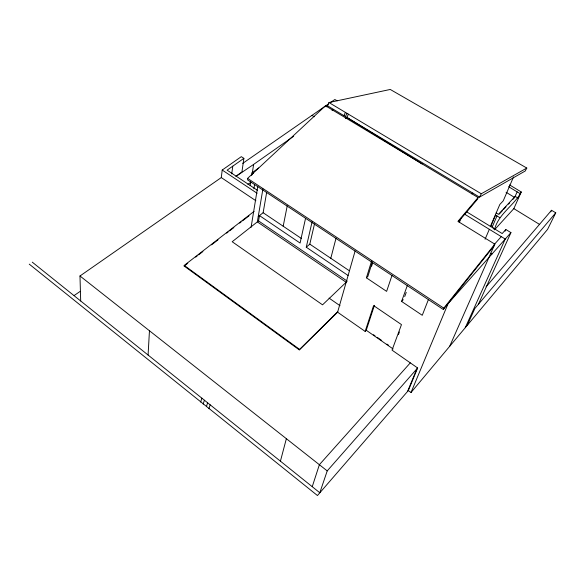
<?xml version="1.0" encoding="UTF-8"?>
<svg xmlns="http://www.w3.org/2000/svg" width="585" height="585" viewBox="0 0 585 585"><rect width="100%" height="100%" fill="white"/><g stroke="black" fill="none" stroke-linecap="round" stroke-linejoin="round"><path stroke-width="0.88" d="M148.078 355.036L149.46 330.752M355.132 250.928L337.603 312.207L299.264 349.874L184.173 266.051L184.231 265.414L254.109 211.346M206.717 282.467L206.79 281.838M80.693 300.983L79.984 275.981L221.284 177.577L222.212 170.045L241.312 156.656L243.886 158.338L241.927 171.953L236.069 176.165M231.74 173.869L232.771 166.177M250.139 185.394L250.694 181.781M251.674 175.471L252.091 172.765L258.665 167.975M252.106 174.25L253.627 164.407L293.655 136.29M253.89 188.882L254.607 184.377M251.082 227.338L257.78 186.257M262.921 188.896L257.341 221.89L346.166 282.27L322.54 304.836L232.186 241.737L258.563 220.925L259.469 215.594L300.083 243.046L305.56 218.322M258.241 216.552L263.133 212.728L266.687 192.238M283.184 226.227L287.235 205.832M348.06 275.469L306.255 247.214L312.119 221.649M306.255 247.214L309.801 244.142L314.511 223.887M299.264 349.874L337.779 311.6M330.803 258.285L336.046 238.139M280.42 461.177L286.365 438.684M443.364 309.531L443.788 308.141L494.822 244.15L457.931 221.364L478.084 197.547L325.487 105.768L247.579 178.396L247.645 179.946L443.364 309.531L494.018 245.971M208.962 408.725L210.154 404.82M478.084 197.547L477.623 199.061L458.377 221.832M206.41 406.677L207.609 402.78M392.03 275.33L386.619 291.374L366.415 277.817L371.65 260.822M200.662 402.056L201.869 398.173M203.192 404.089L204.399 400.206M372.367 261.926L367.899 276.369L366.415 277.817M371.592 266.248L372.389 263.696M312.236 486.698L319.373 464.709L410.297 362.868M337.603 312.207L365.15 331.402L373.603 305.597L401.478 324.602L392.03 350.137L417.639 367.98L408.323 390.561L317.458 495.539L29.25 264.135M365.15 331.402L366.247 330.262L374.437 305.319M417.639 367.98L327.22 470.896L319.805 492.76L32.277 262.153M428.461 299.447L422.26 315.3L401.588 301.429L407.335 285.465M404.718 296.573L406.231 292.376M398.465 334.488L399.409 331.936M459.4 222.329L461.038 218.168M407.518 391.519L416.82 368.938M408.323 390.561L411.028 392.484L448.117 303.564L510.946 232.618L505.828 229.503L502.193 233.554L466.728 211.88M327.563 105.812L328.953 102.536L390.253 89.461L526.8 168.056L525.198 171.017L479.524 197.123L327.563 105.812L326.108 106.85M490.274 226.761L499.824 204.472L503.246 200.83L513.528 176.933M485.082 239.236L489.338 229.313M492.336 226.731L496.979 215.931M343.958 115.662L345.384 112.379M345.457 116.561L346.89 113.278M345.523 118.536L346.964 117.468L348.389 114.177M521.257 191.975C514.061 205.752 498.23 213.883 494.442 229.876L513.835 208.633L521.257 191.975L509.542 184.897M512.796 199.478L514.646 197.481L517.125 191.858L508.562 186.673M449.675 346.32L494.822 244.15M505.089 231.155L505.828 229.503M465.258 327.71L505.243 239.06L464.541 214.125M467.261 325.311L474.888 308.449L555.75 212.816L551.553 210.278L486.113 286.825M478.384 304.317L510.946 232.618M550.785 211.858L551.553 210.278M555.75 212.816L547.589 229.357L411.028 392.484M479.524 197.123L481.287 193.767L526.8 168.056M494.025 244.757L501.286 236.64M499.224 214.117L502.31 210.79M503.546 209.459L506.01 206.797M508.482 204.136L509.71 202.805M401.588 301.429L403.255 299.674M471.89 193.913L472.753 193.05M184.173 266.051L187.778 263.257M195.69 257.129L197.13 256.011M198.571 254.899L202.893 251.55M211.529 244.859L218.008 239.843M226.651 233.152L228.091 232.04M229.532 230.921L233.846 227.58M239.609 223.119L241.049 222M242.49 220.889L248.969 215.872M332.031 110.419L333.487 109.366M243.886 158.338L227.104 170.169L257.378 190.271M247.879 184.377L250.855 182.301M242.702 163.39L328.2 104.115M330.415 102.58L334.839 99.508L337.187 100.81M74.127 295.535L80.152 291.403M236.069 176.363L253.627 164.407M517.125 191.858L519.875 193.474M517.871 197.979L515.144 196.363L498.478 214.322L496.146 212.911M328.953 102.536L481.287 193.767M499.773 217.62L495.59 215.09L491.276 225.152L494.025 229.247M506.076 192.268L514.646 197.481M311.973 115.362L314.277 116.766M513.835 208.633L539.684 224.501M346.964 117.468L422.136 163.99M490.647 253.195L491.985 254.029M252.091 172.765L253.407 173.635M247.579 178.396L443.788 308.141M222.212 170.045L257.1 193.269M221.284 177.577L255.879 200.743M263.133 212.728L301.37 238.468M309.801 244.142L349.282 270.723M258.563 220.925L347.314 281.18M329.062 298.109L340.031 305.714M373.493 334.737L374.992 335.783M377.237 337.34L381.727 340.47M386.97 344.119L388.469 345.157M366.247 330.262L393.098 348.952M184.231 265.414L299.418 349.274M79.984 275.981L327.22 470.896"/></g></svg>
